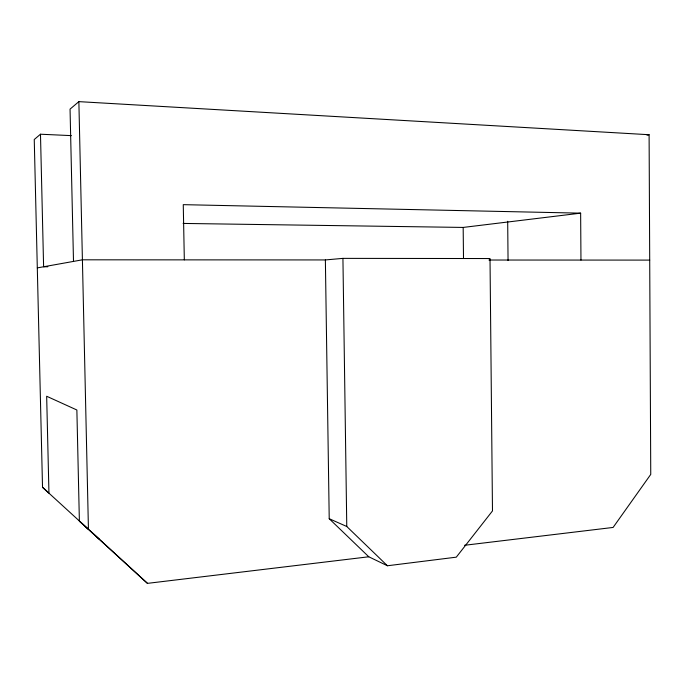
<?xml version="1.0" encoding="UTF-8"?>
<svg xmlns="http://www.w3.org/2000/svg" width="685" height="685" viewBox="0 0 685 685"><rect width="100%" height="100%" fill="white"/><g stroke="black" fill="none" stroke-linecap="round" stroke-linejoin="round"><path stroke-width="1.03" d="M71.394 135.63L40.483 134.217L34.25 139.509L42.521 487.283L48.952 493.183L46.666 396.255L76.866 409.998L79.383 521.105L88.442 529.419L78.869 101.637L649.097 134.722L650.75 474.414L613.101 527.441L464.516 545.286M78.869 101.637L70.05 109.12L73.501 261.405M647.017 135.159L649.097 134.722M37.307 267.895L82.405 259.812L325.375 259.94L342.928 258.373L490.015 258.545L492.481 510.924L456.287 557.17L387.419 565.759L368.778 556.785L329.22 518.725L325.375 259.94M183.118 223.43L463.171 227.429L580.64 213.155L580.966 260.069M79.383 521.105L147.455 583.363L368.778 556.785M47.856 266.756L43.609 266.765L40.483 134.217M488.936 260.026L649.714 260.103M580.64 213.155L183.263 204.661L184.325 259.863M329.22 518.725L346.773 526.491L387.419 565.759M42.521 487.283L99.462 539.352M91.619 532.159L147.455 583.363M342.928 258.373L346.773 526.491M463.171 227.429L463.505 258.348M507.688 221.272L508.056 260.54"/></g></svg>
